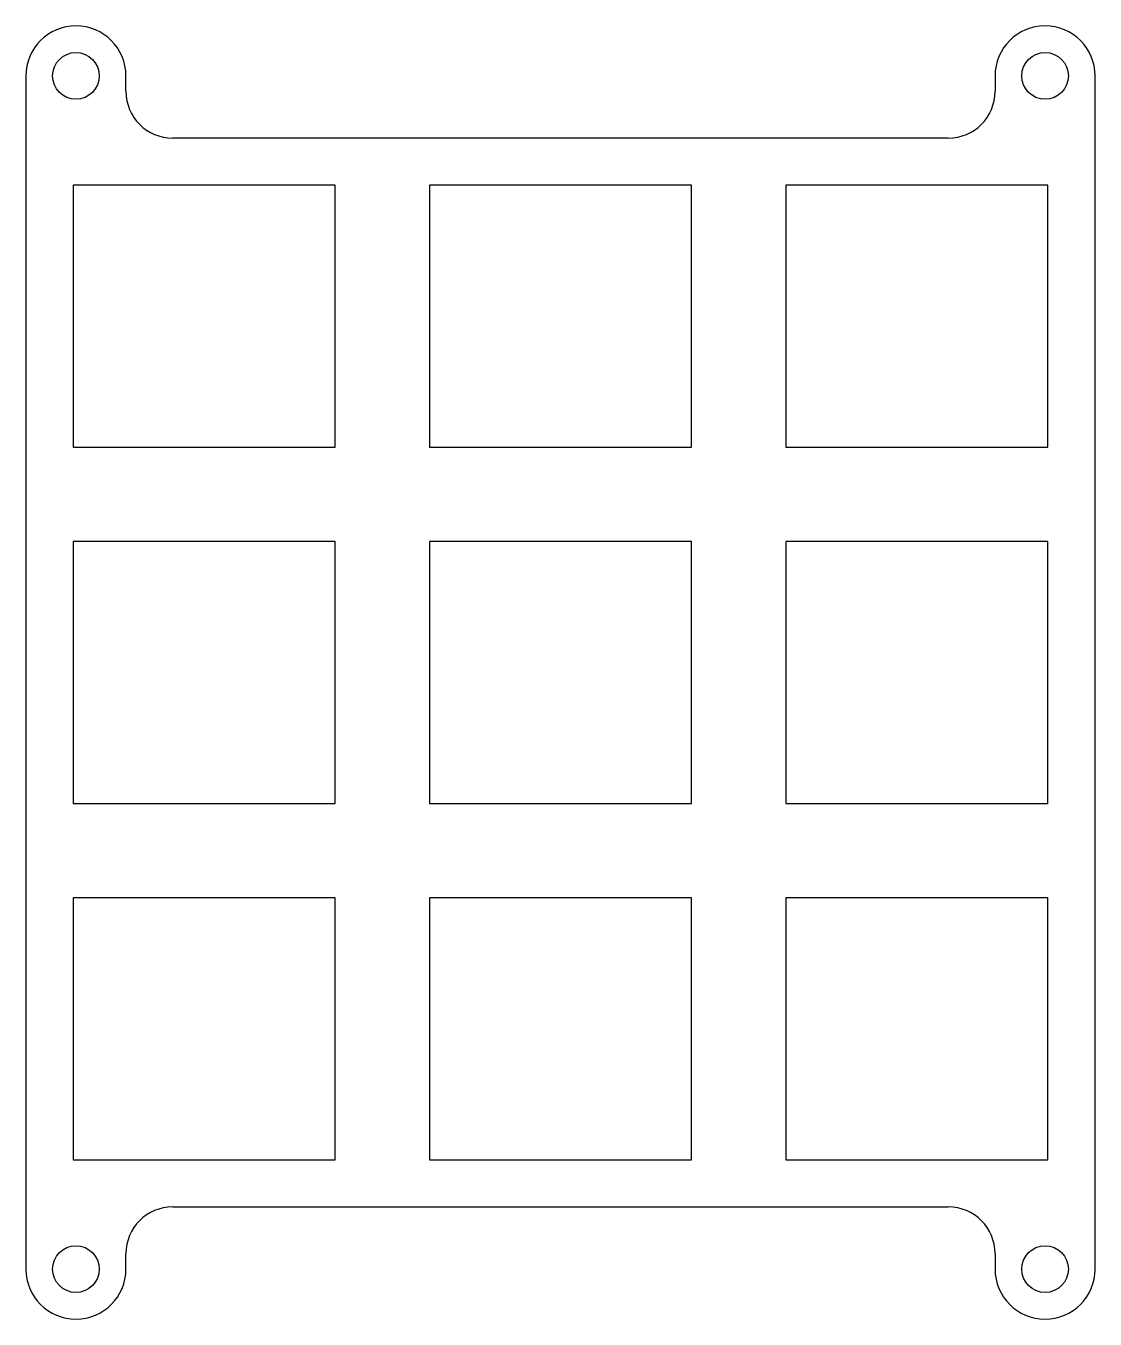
# Model space of a CAD drawing. Header units: millimetres. Extents: x -57.2 to 0, y -63.1 to 6.
import ezdxf

# ---------------------------------------------------------------- set-up
doc = ezdxf.new("R2010")
doc.units = ezdxf.units.MM
doc.layers.get('0').update_dxf_attribs({"linetype": 'CONTINUOUS'})

msp = doc.modelspace()

# ---------------------------------------------------------------- linework, layer by layer
for p, q in [((-57.15, 3.325), (-57.15, 0)), ((-51.8, 2.5), (-51.8, 3.325)), ((-5.35, 3.325), (-5.35, 2.5)), ((0, 0), (0, 3.325)), ((-57.15, 0), (-57.15, -57.15)), ((-7.85, 0), (-49.3, 0)), ((0, -57.15), (0, 0)), ((-57.15, -57.15), (-57.15, -60.475)), ((-49.3, -57.15), (-7.85, -57.15)), ((0, -60.475), (0, -57.15)), ((-51.8, -60.475), (-51.8, -59.65)), ((-5.35, -59.65), (-5.35, -60.475))]:
    msp.add_line(p, q)
for points in [[(-40.625, -16.525), (-40.625, -2.525), (-54.625, -2.525), (-54.625, -16.525)], [(-35.575, -16.525), (-21.575, -16.525), (-21.575, -2.525), (-35.575, -2.525)], [(-2.525, -2.525), (-16.525, -2.525), (-16.525, -16.525), (-2.525, -16.525)], [(-40.625, -21.575), (-54.625, -21.575), (-54.625, -35.575), (-40.625, -35.575)], [(-21.575, -21.575), (-35.575, -21.575), (-35.575, -35.575), (-21.575, -35.575)], [(-2.525, -21.575), (-16.525, -21.575), (-16.525, -35.575), (-2.525, -35.575)], [(-40.625, -54.625), (-40.625, -40.625), (-54.625, -40.625), (-54.625, -54.625)], [(-21.575, -54.625), (-21.575, -40.625), (-35.575, -40.625), (-35.575, -54.625)], [(-2.525, -40.625), (-16.525, -40.625), (-16.525, -54.625), (-2.525, -54.625)]]:
    msp.add_lwpolyline(points, close=True)
for centre in [(-54.475, 3.325), (-2.675, 3.325), (-54.475, -60.475), (-2.675, -60.475)]:
    msp.add_circle(centre, 1.25)
for centre, radius, start, end in [((-54.475, 3.325), 2.675, 0, 180), ((-2.675, 3.325), 2.675, 0, 180), ((-49.3, 2.5), 2.5, 180, 270), ((-7.85, 2.5), 2.5, -90, 0), ((-49.3, -59.65), 2.5, 90, 180), ((-7.85, -59.65), 2.5, 0, 90), ((-54.475, -60.475), 2.675, 180, 360), ((-2.675, -60.475), 2.675, -180, 0)]:
    msp.add_arc(centre, radius, start, end)

doc.saveas('drawing.dxf')
